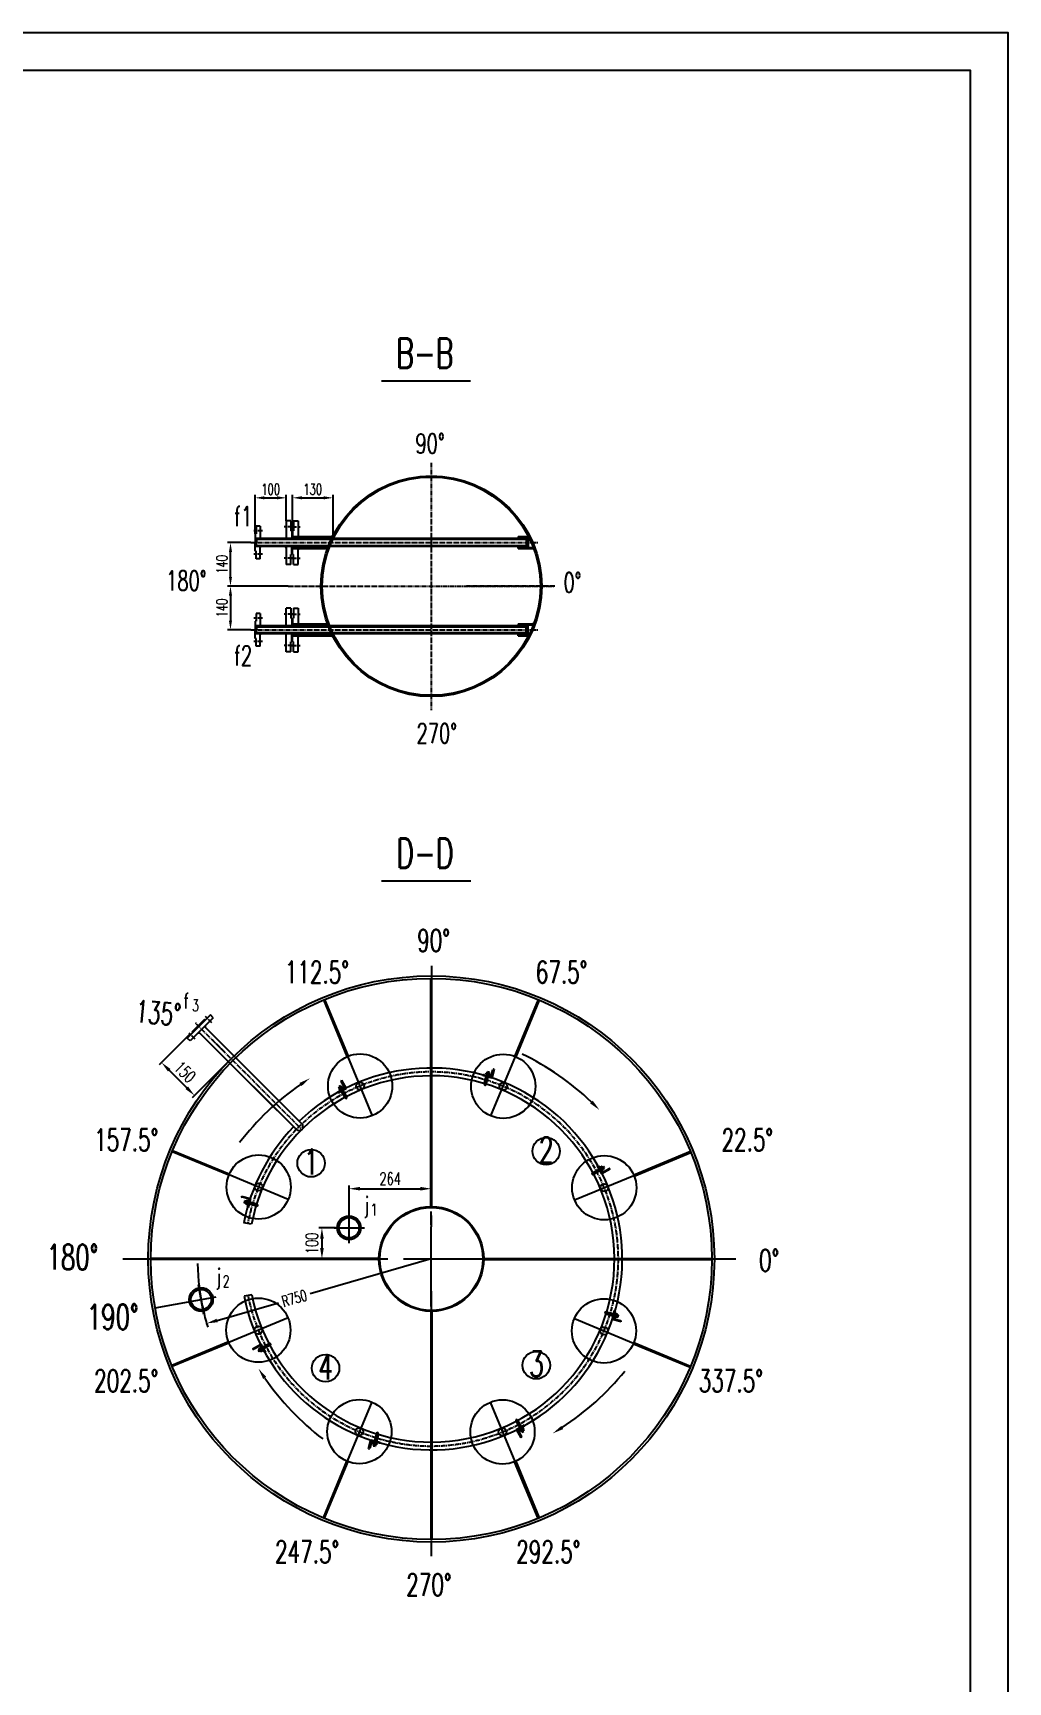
# Model space of a CAD drawing. Extents: x 0 to 10092, y 0 to 14268.
# Drawn here: x 6964 to 10092, y 8979 to 14268 of the extents above; entities that cross this region are included whole.
import ezdxf

# ---------------------------------------------------------------- set-up
doc = ezdxf.new("R2010")
doc.units = 0
doc.header["$LTSCALE"] = 20
doc.header["$PDMODE"] = 3
doc.linetypes.add('C2', pattern=[17, 14, -1, 1, -1])
doc.linetypes.add('CENTER2', pattern=[1.125, 0.75, -0.125, 0.125, -0.125])
doc.layers.get('0').update_dxf_attribs({"linetype": 'CONTINUOUS'})
doc.layers.get('DEFPOINTS').update_dxf_attribs({"linetype": 'CONTINUOUS'})
doc.layers.add('CENTER0', color=4, linetype='C2')
doc.layers.add('TXT', color=6, linetype='CONTINUOUS')
doc.styles.add('HZFSD', font='ROMANS', dxfattribs={"width": 0.6667, "bigfont": 'HZFSD'})
doc.dimstyles.new('ARROW', dxfattribs={"dimtxt": 3.5, "dimasz": 3, "dimexe": 1, "dimexo": 0, "dimgap": 1, "dimtad": 1, "dimdec": 1, "dimdsep": 46, "dimtxsty": 'HZFSD', "dimcen": 0, "dimclrd": 3, "dimclre": 3, "dimclrt": 6, "dimadec": 0, "dimazin": 0, "dimtfac": 0.514286, "dimtdec": 1, "dimtix": 1, "dimtofl": 0, "dimtmove": 2, "dimatfit": 3, "dimfxl": 0, "dimtolj": 1, "dimarcsym": 0})
doc.dimstyles.new('ARROW$0', dxfattribs={"dimtxt": 4, "dimasz": 3, "dimexe": 1, "dimexo": 1, "dimgap": 0, "dimtad": 1, "dimdec": 1, "dimzin": 0, "dimdsep": 46, "dimtxsty": 'HZFSD', "dimcen": 0, "dimclrd": 3, "dimclre": 3, "dimclrt": 6, "dimadec": 0, "dimazin": 0, "dimtfac": 0.5, "dimtdec": 1, "dimtix": 1, "dimtmove": 2, "dimatfit": 3, "dimfxl": 0, "dimtolj": 1, "dimtzin": 0, "dimarcsym": 0})

# ---------------------------------------------------------------- blocks, each defined once
blk = doc.blocks.new('*D93')
at = {"color": 3, "lineweight": -2}
for p, q in [((7676.5, 12661.5), (7676.5, 12787)), ((7706.5, 12777), (7746.5, 12777)), ((7776.5, 12703.5), (7776.5, 12787))]:
    blk.add_line(p, q, dxfattribs=at)
at = {"color": 3}
for points in [[(7706.5, 12782), (7706.5, 12772), (7676.5, 12777)], [(7746.5, 12782), (7746.5, 12772), (7776.5, 12777)]]:
    blk.add_solid(points, dxfattribs=at)
at = {"layer": 'DEFPOINTS', "color": 0}
for p in [(7776.5, 12777), (7776.5, 12703.5), (7676.5, 12661.5)]:
    blk.add_point(p, dxfattribs=at)
at = {"color": 6, "insert": (7726.5, 12804.5), "char_height": 35, "attachment_point": 5, "style": 'HZFSD'}
blk.add_mtext('\\A1;100', dxfattribs=at)
blk = doc.blocks.new('*D94')
at = {"color": 3, "lineweight": -2}
for p, q in [((7796.5, 12671.5), (7796.5, 12787)), ((7826.5, 12777), (7896.6, 12777)), ((7926.6, 12652.6), (7926.6, 12787))]:
    blk.add_line(p, q, dxfattribs=at)
at = {"color": 3}
for points in [[(7826.5, 12782), (7826.5, 12772), (7796.5, 12777)], [(7896.6, 12782), (7896.6, 12772), (7926.6, 12777)]]:
    blk.add_solid(points, dxfattribs=at)
at = {"layer": 'DEFPOINTS', "color": 0}
for p in [(7926.6, 12777), (7796.5, 12671.5), (7926.6, 12652.6)]:
    blk.add_point(p, dxfattribs=at)
at = {"color": 6, "insert": (7861.6, 12804.5), "char_height": 35, "attachment_point": 5, "style": 'HZFSD'}
blk.add_mtext('\\A1;130', dxfattribs=at)
blk = doc.blocks.new('*D95')
at = {"color": 3, "lineweight": -2}
for p, q in [((7782.6, 12493.5), (7587.6, 12493.5)), ((7597.6, 12463.5), (7597.6, 12383.5)), ((7663.1, 12353.5), (7587.6, 12353.5))]:
    blk.add_line(p, q, dxfattribs=at)
at = {"color": 3}
for points in [[(7592.6, 12463.5), (7602.6, 12463.5), (7597.6, 12493.5)], [(7592.6, 12383.5), (7602.6, 12383.5), (7597.6, 12353.5)]]:
    blk.add_solid(points, dxfattribs=at)
at = {"layer": 'DEFPOINTS', "color": 0}
for p in [(7782.6, 12493.5), (7597.6, 12353.5), (7663.1, 12353.5)]:
    blk.add_point(p, dxfattribs=at)
at = {"color": 6, "insert": (7570.1, 12423.5), "char_height": 35, "attachment_point": 5, "rotation": 90, "style": 'HZFSD'}
blk.add_mtext('\\A1;140', dxfattribs=at)
blk = doc.blocks.new('*D96')
at = {"color": 3, "lineweight": -2}
for p, q in [((7663.1, 12633.5), (7587.6, 12633.5)), ((7597.6, 12523.5), (7597.6, 12603.5)), ((7782.6, 12493.5), (7587.6, 12493.5))]:
    blk.add_line(p, q, dxfattribs=at)
at = {"color": 3}
for points in [[(7592.6, 12603.5), (7602.6, 12603.5), (7597.6, 12633.5)], [(7592.6, 12523.5), (7602.6, 12523.5), (7597.6, 12493.5)]]:
    blk.add_solid(points, dxfattribs=at)
at = {"layer": 'DEFPOINTS', "color": 0}
for p in [(7597.6, 12633.5), (7663.1, 12633.5), (7782.6, 12493.5)]:
    blk.add_point(p, dxfattribs=at)
at = {"color": 6, "insert": (7570.1, 12563.5), "char_height": 35, "attachment_point": 5, "rotation": 90, "style": 'HZFSD'}
blk.add_mtext('\\A1;140', dxfattribs=at)
blk = doc.blocks.new('A$C3BCD7A69')
at = {"color": 0}
for p, q in [((0, 30), (30, 30)), ((0, 30), (0, 30)), ((24, 27), (3, 27)), ((27, 3), (27, 24)), ((30, 30), (30, 0)), ((30, 0), (30, 0))]:
    blk.add_line(p, q, dxfattribs=at)
for centre, start, end in [((3, 30), 180, 270), ((24, 24), 0, 90), ((30, 3), 180, 270)]:
    blk.add_arc(centre, 3, start, end, dxfattribs=at)
blk = doc.blocks.new('A$C41EB2FBF')
for p, q in [((0, 11), (0.4, 11.8)), ((0, 11), (0, 0.7)), ((0, 0.7), (0.4, 0)), ((4.2, 11.8), (0.4, 11.8)), ((4.2, 0), (0.4, 0)), ((0.6, 8.9), (4.2, 8.9)), ((0.6, 2.9), (4.2, 2.9)), ((4.2, 11.8), (4.2, 0))]:
    blk.add_line(p, q)
for centre, radius, start, end in [((2.2, 10.4), 2.24, 141.5302, 221.9992), ((8.1, 5.9), 8.13, 158.3335, 201.6665), ((2.2, 1.4), 2.24, 138.0008, 218.4698)]:
    blk.add_arc(centre, radius, start, end)
at = {"layer": 'CENTER0'}
blk.add_line((0, 5.9), (4.2, 5.9), dxfattribs=at)
blk = doc.blocks.new('*D100')
at = {"color": 3, "lineweight": -2}
for p, q in [((7467.5, 11057), (7369.2, 10958.7)), ((7585, 10962.9), (7475, 10852.9)), ((7457.3, 10884.7), (7401, 10941))]:
    blk.add_line(p, q, dxfattribs=at)
at = {"color": 3}
for points in [[(7405.2, 10945.1), (7396.9, 10936.9), (7376.3, 10965.7)], [(7461.5, 10888.8), (7453.2, 10880.6), (7482.1, 10859.9)]]:
    blk.add_solid(points, dxfattribs=at)
at = {"layer": 'DEFPOINTS', "color": 0}
for p in [(7471.1, 11060.5), (7376.3, 10965.7), (7588.5, 10966.4)]:
    blk.add_point(p, dxfattribs=at)
at = {"color": 6, "insert": (7451.8, 10935.5), "char_height": 40, "attachment_point": 5, "rotation": 315, "style": 'HZFSD'}
blk.add_mtext('\\A1;150', dxfattribs=at)
blk = doc.blocks.new('*D110')
at = {"color": 3, "lineweight": -2}
for p, q in [((8241.9, 10335.7), (7853.4, 10224.2)), ((7554.6, 10138.4), (7751.3, 10194.9))]:
    blk.add_line(p, q, dxfattribs=at)
at = {"color": 3}
blk.add_solid([(7553, 10144), (7556.3, 10132.8), (7521, 10128.8)], dxfattribs=at)
at = {"layer": 'DEFPOINTS', "color": 0}
for p in [(8241.9, 10335.7), (7521, 10128.8)]:
    blk.add_point(p, dxfattribs=at)
at = {"color": 6, "insert": (7802.4, 10209.5), "char_height": 35, "attachment_point": 5, "rotation": 16.0117, "style": 'HZFSD'}
blk.add_mtext('\\A1;R750', dxfattribs=at)
blk = doc.blocks.new('*D111')
at = {"color": 3, "lineweight": -2}
for p, q in [((7977.9, 10478.7), (7977.9, 10571)), ((8012.9, 10561), (8206.9, 10561)), ((8241.9, 10505.7), (8241.9, 10571))]:
    blk.add_line(p, q, dxfattribs=at)
at = {"color": 3}
for points in [[(8012.9, 10566.8), (8012.9, 10555.2), (7977.9, 10561)], [(8206.9, 10566.8), (8206.9, 10555.2), (8241.9, 10561)]]:
    blk.add_solid(points, dxfattribs=at)
at = {"layer": 'DEFPOINTS', "color": 0}
for p in [(8241.9, 10561), (7977.9, 10473.7), (8241.9, 10500.7)]:
    blk.add_point(p, dxfattribs=at)
at = {"color": 6, "insert": (8109.9, 10593), "char_height": 40, "attachment_point": 5, "style": 'HZFSD'}
blk.add_mtext('\\A1;264', dxfattribs=at)
blk = doc.blocks.new('*D112')
at = {"color": 3, "lineweight": -2}
for p, q in [((7934.9, 10435.7), (7880.9, 10435.7)), ((7890.9, 10400.7), (7890.9, 10370.7)), ((7921.8, 10335.7), (7880.9, 10335.7))]:
    blk.add_line(p, q, dxfattribs=at)
at = {"color": 3}
for points in [[(7885.1, 10400.7), (7896.8, 10400.7), (7890.9, 10435.7)], [(7885.1, 10370.7), (7896.8, 10370.7), (7890.9, 10335.7)]]:
    blk.add_solid(points, dxfattribs=at)
at = {"layer": 'DEFPOINTS', "color": 0}
for p in [(7939.9, 10435.7), (7890.9, 10335.7), (7926.8, 10335.7)]:
    blk.add_point(p, dxfattribs=at)
at = {"color": 6, "insert": (7858.9, 10385.7), "char_height": 40, "attachment_point": 5, "rotation": 90, "style": 'HZFSD'}
blk.add_mtext('\\A1;100', dxfattribs=at)

msp = doc.modelspace()

# ---------------------------------------------------------------- hatches: boundary and pattern name
h = msp.add_hatch(color=256)
h.paths.add_polyline_path([(7926.18, 12657.08), (7926.18, 12652.51), (7921.61, 12652.51)])
h.paths.add_polyline_path([(7926.18, 12657.08), (7929.18, 12653.51), (7930.18, 12653.51), (7930.18, 12652.51), (7926.18, 12652.51)])
for points in [[(8551.85, 12655.52), (8548.84, 12652.51), (8553.51, 12652.51, 0.0034403)], [(8552.28, 12643.01), (8549.28, 12643.01), (8549.28, 12640.01)], [(8549.28, 12627.01), (8549.28, 12624.01), (8552.28, 12624.01)], [(8570.16, 12614.51), (8567.52, 12614.51), (8571.48, 12610.54, 0.004182)], [(8551.85, 12331.49), (8548.84, 12334.51), (8553.51, 12334.51, -0.0034403)], [(8549.28, 12360.01), (8549.28, 12363.01), (8552.28, 12363.01)], [(8552.28, 12344.01), (8549.28, 12344.01), (8549.28, 12347.01)], [(8570.16, 12372.51), (8567.52, 12372.51), (8571.48, 12376.48, -0.004182)]]:
    msp.add_hatch(color=256).paths.add_polyline_path(points)
h = msp.add_hatch(color=256)
h.paths.add_polyline_path([(7909.36, 12609.93), (7909.36, 12614.51), (7904.78, 12614.51)])
h.paths.add_polyline_path([(7909.36, 12609.93), (7912.36, 12613.51), (7913.36, 12613.51), (7913.36, 12614.51), (7909.36, 12614.51)])
h = msp.add_hatch(color=256)
h.paths.add_polyline_path([(7909.36, 12377.08), (7909.36, 12372.51), (7904.78, 12372.51)])
h.paths.add_polyline_path([(7909.36, 12377.08), (7912.36, 12373.51), (7913.36, 12373.51), (7913.36, 12372.51), (7909.36, 12372.51)])
h = msp.add_hatch(color=256)
h.paths.add_polyline_path([(7926.18, 12329.93), (7926.18, 12334.51), (7921.61, 12334.51)])
h.paths.add_polyline_path([(7926.18, 12329.93), (7929.18, 12333.51), (7930.18, 12333.51), (7930.18, 12334.51), (7926.18, 12334.51)])

# ---------------------------------------------------------------- linework, layer by layer
at = {"color": 6, "linetype": 'CENTER2'}
for p, q in [((8241.9, 12889.04), (8241.9, 12096.1)), ((7700.19, 12671.01), (7672.34, 12671.01)), ((7796.34, 12683.51), (7770.13, 12683.51)), ((7794.72, 12683.51), (7820.93, 12683.51)), ((7663.06, 12633.51), (8584.53, 12633.51)), ((7700.19, 12596.01), (7672.34, 12596.01)), ((7796.34, 12583.51), (7770.13, 12583.51)), ((7794.72, 12583.51), (7820.93, 12583.51)), ((7782.59, 12493.51), (8637.43, 12493.51)), ((8637.75, 12493.51), (8354.4, 12493.51)), ((8637.75, 12493.51), (8354.4, 12493.51)), ((7700.19, 12391.01), (7672.34, 12391.01)), ((7796.34, 12403.51), (7770.13, 12403.51)), ((7794.72, 12403.51), (7820.93, 12403.51)), ((7663.06, 12353.51), (8584.53, 12353.51)), ((7700.19, 12316.01), (7672.34, 12316.01)), ((7796.34, 12303.51), (7770.13, 12303.51)), ((7794.72, 12303.51), (7820.93, 12303.51)), ((7537.31, 11093.28), (7517.62, 11112.97)), ((7484.28, 11040.25), (7464.58, 11059.94)), ((7578.92, 10998.64), (7483.99, 11093.57)), ((7538.29, 11039.26), (7756.62, 10820.94)), ((7538.29, 11039.26), (7826.48, 10751.08)), ((8414.64, 10895.59), (8425.35, 10935.58)), ((7968.11, 10853.73), (7947.41, 10889.58)), ((8759.98, 10609.45), (8795.83, 10630.15)), ((7681.97, 10508.39), (7641.98, 10519.1)), ((8801.84, 10162.92), (8841.83, 10152.21)), ((7723.83, 10061.86), (7687.98, 10041.16)), ((8515.7, 9817.58), (8536.4, 9781.73)), ((8069.17, 9775.72), (8058.45, 9735.73))]:
    msp.add_line(p, q, dxfattribs=at)
at = {"color": 0}
for p, q in [((7776.53, 12703.51), (7776.53, 12646.01)), ((8520.3, 12652.51), (8520.3, 12646.01)), ((7776.53, 12621.01), (7776.53, 12563.51)), ((8520.3, 12614.51), (8520.3, 12621.01)), ((7776.53, 12366.01), (7776.53, 12423.51)), ((7776.53, 12283.51), (7776.53, 12341.01)), ((8520.3, 12372.51), (8520.3, 12366.01)), ((8520.3, 12334.51), (8520.3, 12341.01)), ((8411.74, 10896.36), (8422.45, 10936.36)), ((8417.53, 10894.8), (8428.25, 10934.8)), ((8428.25, 10934.8), (8422.45, 10936.36)), ((7950.01, 10891.08), (7944.81, 10888.08)), ((7965.52, 10852.22), (7944.81, 10888.08)), ((7970.71, 10855.22), (7950.01, 10891.08)), ((8758.47, 10612.04), (8794.33, 10632.75)), ((8797.33, 10627.55), (8794.33, 10632.75)), ((8761.47, 10606.85), (8797.33, 10627.55)), ((7642.76, 10522), (7641.2, 10516.21)), ((7681.2, 10505.49), (7641.2, 10516.21)), ((7682.75, 10511.28), (7642.76, 10522)), ((8801.05, 10160.03), (8841.05, 10149.31)), ((8802.61, 10165.82), (8842.6, 10155.1)), ((8841.05, 10149.31), (8842.6, 10155.1)), ((7722.34, 10064.46), (7686.48, 10043.76)), ((7725.34, 10059.27), (7689.48, 10038.56)), ((7686.48, 10043.76), (7689.48, 10038.56)), ((8513.09, 9816.09), (8533.8, 9780.23)), ((8518.29, 9819.09), (8538.99, 9783.23)), ((8066.27, 9776.51), (8055.56, 9736.51)), ((8055.56, 9736.51), (8061.35, 9734.95)), ((8072.07, 9774.95), (8061.35, 9734.95)), ((8533.8, 9780.23), (8538.99, 9783.23))]:
    msp.add_line(p, q, dxfattribs=at)
for p, q in [((7791.53, 12703.51), (7776.53, 12703.51)), ((7791.53, 12703.51), (7791.53, 12671.51)), ((7799.53, 12703.51), (7814.53, 12703.51)), ((7799.53, 12703.51), (7799.53, 12671.51)), ((7814.53, 12703.51), (7814.53, 12652.51)), ((7676.53, 12661.51), (7676.53, 12633.51)), ((7679.53, 12661.51), (7676.53, 12661.51)), ((8552.28, 12646.01), (7676.53, 12646.01)), ((7677.53, 12646.01), (7680.53, 12643.01)), ((7677.53, 12646.01), (7680.53, 12643.01)), ((7692.53, 12686.01), (7679.53, 12686.01)), ((7679.53, 12686.01), (7679.53, 12661.51)), ((7680.53, 12646.01), (7680.53, 12633.51)), ((7680.53, 12646.01), (7680.53, 12633.51)), ((8552.28, 12643.01), (7680.53, 12643.01)), ((7692.53, 12686.01), (7692.53, 12646.01)), ((7692.53, 12649.17), (7695.69, 12646.01)), ((7692.53, 12649.17), (7695.69, 12646.01)), ((7772.62, 12646.06), (7776.53, 12649.97)), ((7772.62, 12646.06), (7776.53, 12649.97)), ((7794.53, 12671.51), (7791.53, 12671.51)), ((7794.53, 12671.51), (7794.53, 12646.01)), ((7798.44, 12646.01), (7794.53, 12649.92)), ((7798.44, 12646.01), (7794.53, 12649.92)), ((7796.53, 12671.51), (7799.53, 12671.51)), ((7796.53, 12671.51), (7796.53, 12646.01)), ((7796.53, 12652.51), (7930.16, 12652.51)), ((7796.53, 12652.51), (7930.18, 12652.51)), ((7800.53, 12649.01), (7797.03, 12652.51)), ((7800.53, 12649.01), (7797.03, 12652.51)), ((7800.53, 12652.51), (7800.53, 12646.01)), ((7800.53, 12652.51), (7800.53, 12646.01)), ((7800.53, 12649.01), (7928.3, 12649.01)), ((7818.44, 12652.51), (7814.53, 12656.42)), ((7818.44, 12652.51), (7814.53, 12656.42)), ((7926.18, 12657.08), (7921.61, 12652.51)), ((7929.18, 12653.51), (7926.18, 12657.08)), ((7929.18, 12653.51), (7930.18, 12653.51)), ((8520.3, 12652.51), (8553.7, 12652.51)), ((8520.3, 12649.51), (8555.21, 12649.51)), ((8546.28, 12643.01), (8546.28, 12624.01)), ((8548.84, 12652.51), (8551.85, 12655.52)), ((8549.28, 12640.01), (8552.28, 12643.01)), ((8549.28, 12643.01), (8549.28, 12624.01)), ((8552.28, 12646.01), (8552.28, 12621.01)), ((7676.53, 12605.51), (7676.53, 12633.51)), ((8552.28, 12621.01), (7676.53, 12621.01)), ((7679.53, 12605.51), (7676.53, 12605.51)), ((7677.53, 12621.01), (7680.53, 12624.01)), ((7677.53, 12621.01), (7680.53, 12624.01)), ((7679.53, 12581.01), (7679.53, 12605.51)), ((7680.53, 12621.01), (7680.53, 12633.51)), ((7680.53, 12621.01), (7680.53, 12633.51)), ((7680.53, 12624.01), (8552.28, 12624.01)), ((7692.53, 12617.85), (7695.69, 12621.01)), ((7692.53, 12581.01), (7692.53, 12621.01)), ((7692.53, 12617.85), (7695.69, 12621.01)), ((7772.62, 12620.96), (7776.53, 12617.05)), ((7772.62, 12620.96), (7776.53, 12617.05)), ((7791.53, 12563.51), (7791.53, 12595.51)), ((7794.53, 12595.51), (7791.53, 12595.51)), ((7794.53, 12595.51), (7794.53, 12621.01)), ((7796.53, 12595.51), (7796.53, 12621.01)), ((7796.53, 12614.51), (7913.5, 12614.51)), ((7796.53, 12614.51), (7913.36, 12614.51)), ((7796.53, 12595.51), (7799.53, 12595.51)), ((7800.53, 12618.01), (7797.03, 12614.51)), ((7800.53, 12618.01), (7797.03, 12614.51)), ((7799.53, 12563.51), (7799.53, 12595.51)), ((7800.53, 12614.51), (7800.53, 12621.01)), ((7800.53, 12614.51), (7800.53, 12621.01)), ((7800.53, 12618.01), (7914.73, 12618.01)), ((7818.44, 12614.51), (7814.53, 12610.6)), ((7814.53, 12563.51), (7814.53, 12614.51)), ((7818.44, 12614.51), (7814.53, 12610.6)), ((7909.36, 12609.93), (7904.78, 12614.51)), ((7912.36, 12613.51), (7909.36, 12609.93)), ((7912.36, 12613.51), (7913.36, 12613.51)), ((8520.3, 12617.51), (8569.2, 12617.51)), ((8520.3, 12614.51), (8570.32, 12614.51)), ((8549.28, 12627.01), (8552.28, 12624.01)), ((8567.52, 12614.51), (8571.48, 12610.54)), ((7692.53, 12581.01), (7679.53, 12581.01)), ((7791.53, 12563.51), (7776.53, 12563.51)), ((7799.53, 12563.51), (7814.53, 12563.51)), ((7679.53, 12381.51), (7676.53, 12381.51)), ((7676.53, 12381.51), (7676.53, 12353.51)), ((7679.53, 12406.01), (7679.53, 12381.51)), ((7692.53, 12406.01), (7679.53, 12406.01)), ((7692.53, 12406.01), (7692.53, 12366.01)), ((7791.53, 12423.51), (7776.53, 12423.51)), ((7791.53, 12423.51), (7791.53, 12391.51)), ((7794.53, 12391.51), (7791.53, 12391.51)), ((7794.53, 12391.51), (7794.53, 12366.01)), ((7796.53, 12391.51), (7799.53, 12391.51)), ((7796.53, 12391.51), (7796.53, 12366.01)), ((7799.53, 12423.51), (7799.53, 12391.51)), ((7799.53, 12423.51), (7814.53, 12423.51)), ((7814.53, 12423.51), (7814.53, 12372.51)), ((7909.36, 12377.08), (7904.78, 12372.51)), ((7912.36, 12373.51), (7909.36, 12377.08)), ((8552.28, 12366.01), (7676.53, 12366.01)), ((7676.53, 12325.51), (7676.53, 12353.51)), ((8552.28, 12341.01), (7676.53, 12341.01)), ((7679.53, 12325.51), (7676.53, 12325.51)), ((7677.53, 12366.01), (7680.53, 12363.01)), ((7677.53, 12366.01), (7680.53, 12363.01)), ((7677.53, 12341.01), (7680.53, 12344.01)), ((7677.53, 12341.01), (7680.53, 12344.01)), ((7679.53, 12301.01), (7679.53, 12325.51)), ((7680.53, 12366.01), (7680.53, 12353.51)), ((7680.53, 12366.01), (7680.53, 12353.51)), ((7680.53, 12363.01), (8552.28, 12363.01)), ((7680.53, 12341.01), (7680.53, 12353.51)), ((7680.53, 12341.01), (7680.53, 12353.51)), ((8552.28, 12344.01), (7680.53, 12344.01)), ((7692.53, 12369.17), (7695.69, 12366.01)), ((7692.53, 12369.17), (7695.69, 12366.01)), ((7692.53, 12337.85), (7695.69, 12341.01)), ((7692.53, 12301.01), (7692.53, 12341.01)), ((7692.53, 12337.85), (7695.69, 12341.01)), ((7772.62, 12366.06), (7776.53, 12369.97)), ((7772.62, 12366.06), (7776.53, 12369.97)), ((7772.62, 12340.96), (7776.53, 12337.05)), ((7772.62, 12340.96), (7776.53, 12337.05)), ((7798.44, 12341.01), (7794.53, 12337.1)), ((7794.53, 12315.51), (7794.53, 12341.01)), ((7798.44, 12341.01), (7794.53, 12337.1)), ((7796.53, 12372.51), (7913.36, 12372.51)), ((7796.53, 12372.51), (7913.5, 12372.51)), ((7796.53, 12315.51), (7796.53, 12341.01)), ((7796.53, 12334.51), (7930.18, 12334.51)), ((7796.53, 12334.51), (7930.16, 12334.51)), ((7800.53, 12369.01), (7797.03, 12372.51)), ((7800.53, 12369.01), (7797.03, 12372.51)), ((7800.53, 12338.01), (7797.03, 12334.51)), ((7800.53, 12338.01), (7797.03, 12334.51)), ((7800.53, 12372.51), (7800.53, 12366.01)), ((7800.53, 12372.51), (7800.53, 12366.01)), ((7800.53, 12369.01), (7914.73, 12369.01)), ((7800.53, 12334.51), (7800.53, 12341.01)), ((7800.53, 12334.51), (7800.53, 12341.01)), ((7800.53, 12338.01), (7928.3, 12338.01)), ((7818.44, 12372.51), (7814.53, 12376.42)), ((7818.44, 12372.51), (7814.53, 12376.42)), ((7818.44, 12334.51), (7814.53, 12330.6)), ((7818.44, 12334.51), (7814.53, 12330.6)), ((7814.53, 12283.51), (7814.53, 12334.51)), ((7912.36, 12373.51), (7913.36, 12373.51)), ((7926.18, 12329.93), (7921.61, 12334.51)), ((7929.18, 12333.51), (7926.18, 12329.93)), ((7929.18, 12333.51), (7930.18, 12333.51)), ((8520.3, 12372.51), (8570.32, 12372.51)), ((8520.3, 12369.51), (8569.2, 12369.51)), ((8520.3, 12337.51), (8555.21, 12337.51)), ((8520.3, 12334.51), (8553.7, 12334.51)), ((8546.28, 12344.01), (8546.28, 12363.01)), ((8548.84, 12334.51), (8551.85, 12331.49)), ((8549.28, 12360.01), (8552.28, 12363.01)), ((8549.28, 12344.01), (8549.28, 12363.01)), ((8549.28, 12347.01), (8552.28, 12344.01)), ((8552.28, 12341.01), (8552.28, 12366.01)), ((8567.52, 12372.51), (8571.48, 12376.48)), ((7692.53, 12301.01), (7679.53, 12301.01)), ((7791.53, 12283.51), (7776.53, 12283.51)), ((7794.53, 12315.51), (7791.53, 12315.51)), ((7791.53, 12283.51), (7791.53, 12315.51)), ((7796.53, 12315.51), (7799.53, 12315.51)), ((7799.53, 12283.51), (7799.53, 12315.51)), ((7799.53, 12283.51), (7814.53, 12283.51)), ((8239.9, 10503.64), (8239.9, 11235.65)), ((8243.9, 10503.64), (8243.9, 11235.65)), ((7972.17, 10984.83), (7896.63, 11166.79)), ((7975.87, 10986.36), (7900.33, 11168.32)), ((8510.21, 10985.42), (8585.46, 11167.5)), ((8513.91, 10983.89), (8589.16, 11165.96)), ((7533.31, 11118.5), (7459.06, 11044.25)), ((7542.5, 11109.3), (7468.25, 11035.06)), ((7542.5, 11109.3), (7533.31, 11118.5)), ((7474.26, 11063.7), (7494.06, 11083.5)), ((7476.38, 11061.58), (7474.26, 11063.7)), ((7513.86, 11103.29), (7494.06, 11083.5)), ((7494.3, 11061.11), (7498.77, 11061.11)), ((7570.08, 10989.8), (7496.54, 11063.34)), ((7515.98, 11101.17), (7513.86, 11103.29)), ((7587.75, 11007.48), (7514.22, 11081.02)), ((7516.45, 11083.26), (7516.45, 11078.79)), ((7468.25, 11035.06), (7459.06, 11044.25)), ((7529.46, 11030.43), (7747.78, 10812.1)), ((7529.46, 11030.43), (7808.89, 10750.99)), ((7547.13, 11048.1), (7765.46, 10829.78)), ((7547.13, 11048.1), (7826.57, 10768.67)), ((7592.14, 10603.96), (7410.06, 10679.22)), ((7593.67, 10607.66), (7411.59, 10682.91)), ((8891.08, 10605.39), (9073.04, 10680.92)), ((8892.61, 10601.69), (9074.57, 10677.23)), ((7665.04, 10446.95), (7640.49, 10451.68)), ((8073.91, 10337.65), (7341.91, 10337.65)), ((8073.91, 10333.65), (7341.91, 10333.65)), ((8409.89, 10337.65), (9141.9, 10337.65)), ((8409.89, 10333.65), (9141.9, 10333.65)), ((7665.7, 10220.99), (7641.18, 10216.11)), ((8239.9, 10167.67), (8239.9, 9435.66)), ((8243.9, 10167.67), (8243.9, 9435.66)), ((7591.2, 10069.62), (7409.24, 9994.08)), ((7592.73, 10065.92), (7410.77, 9990.39)), ((8890.14, 10063.65), (9072.21, 9988.4)), ((8891.67, 10067.35), (9073.75, 9992.09)), ((7969.9, 9687.42), (7894.65, 9505.35)), ((7973.6, 9685.89), (7898.34, 9503.81)), ((8507.94, 9684.95), (8583.47, 9502.99)), ((8585.46, 9503.81), (8510.07, 9685.82)), ((8511.63, 9686.48), (8587.17, 9504.52)), ((8589.16, 9505.35), (8513.74, 9687.43))]:
    msp.add_line(p, q)
for centre, radius in [((8241.9, 12493.51), 354), ((8241.9, 12493.51), 350), ((8241.9, 10335.65), 908), ((8241.9, 10335.65), 900), ((8013.43, 10890.45), 12.5), ((8472.65, 10889.51), 12.5), ((7688.05, 10566.4), 103), ((7688.05, 10566.4), 12.5), ((8796.7, 10564.13), 12.5), ((8241.9, 10335.65), 168), ((8241.9, 10335.65), 165), ((7687.11, 10107.18), 12.5), ((8795.76, 10104.91), 12.5), ((8011.16, 9781.8), 12.5), ((8470.38, 9780.86), 12.5)]:
    msp.add_circle(centre, radius)
at = {"linetype": 'ByBlock'}
for centre, radius in [((8013.43, 10890.45), 103), ((8472.65, 10889.51), 103), ((8796.7, 10564.13), 103), ((7977.9, 10435.65), 38), ((7977.9, 10435.65), 32.5), ((7503.3, 10205.42), 38), ((7503.3, 10205.42), 32.5), ((7687.11, 10107.18), 103), ((8795.76, 10104.91), 103), ((8011.16, 9781.8), 103), ((8470.38, 9780.86), 103)]:
    msp.add_circle(centre, radius, dxfattribs=at)
at = {"color": 3, "linetype": 'ByBlock'}
for centre, start, end in [((8147.13, 10197.82), 46.48105, 64.06009), ((8326.98, 10169.61), 124.83373, 142.41278), ((8432.95, 10458.7), 214.83373, 232.41278), ((8177.27, 10534.29), 303.25094, 320.82999)]:
    msp.add_arc(centre, 883.9, start, end, dxfattribs=at)
for centre, radius, start, end in [((8241.9, 10335.65), 612.5, 191.25497, 133.83062), ((8241.9, 10335.65), 587.5, 191.25497, 169.08031), ((8241.9, 10335.65), 612.5, 136.16938, 169.08031), ((7817.64, 10759.92), 12.5, 225.59687, 44.40313)]:
    msp.add_arc(centre, radius, start, end)
at = {"color": 6, "linetype": 'CENTER2'}
msp.add_arc((8241.9, 10335.65), 600, 191.25497, 169.08031, dxfattribs=at)
at = {"color": 0}
for centre, start, end in [((8414.64, 10895.59), 165.18582, 344.81418), ((7968.11, 10853.73), 210.18582, 29.81418), ((8759.98, 10609.45), 120.18582, 299.81418), ((7681.97, 10508.39), 255.18582, 74.81418), ((8801.84, 10162.92), 75.18582, 254.81418), ((7723.83, 10061.86), 300.18582, 119.81418), ((8515.7, 9817.58), 30.18582, 209.81418), ((8069.17, 9775.72), 345.18582, 164.81418)]:
    msp.add_arc(centre, 3, start, end, dxfattribs=at)
for points in [[(7677.53, 12646.01), (7680.53, 12646.01), (7680.53, 12643.01)], [(7677.53, 12646.01), (7680.53, 12646.01), (7680.53, 12643.01)], [(7692.53, 12649.17), (7695.69, 12646.01), (7692.53, 12646.01)], [(7692.53, 12649.17), (7695.69, 12646.01), (7692.53, 12646.01)], [(7776.53, 12646.06), (7776.53, 12649.97), (7772.62, 12646.06)], [(7776.53, 12646.06), (7776.53, 12649.97), (7772.62, 12646.06)], [(7794.53, 12646.01), (7794.53, 12649.92), (7798.44, 12646.01)], [(7794.53, 12646.01), (7794.53, 12649.92), (7798.44, 12646.01)], [(7800.53, 12652.51), (7797.03, 12652.51), (7800.53, 12649.01)], [(7800.53, 12652.51), (7797.03, 12652.51), (7800.53, 12649.01)], [(7814.53, 12652.51), (7814.53, 12656.42), (7818.44, 12652.51)], [(7814.53, 12652.51), (7814.53, 12656.42), (7818.44, 12652.51)], [(7677.53, 12621.01), (7680.53, 12621.01), (7680.53, 12624.01)], [(7677.53, 12621.01), (7680.53, 12621.01), (7680.53, 12624.01)], [(7692.53, 12617.85), (7695.69, 12621.01), (7692.53, 12621.01)], [(7692.53, 12617.85), (7695.69, 12621.01), (7692.53, 12621.01)], [(7776.53, 12620.96), (7776.53, 12617.05), (7772.62, 12620.96)], [(7776.53, 12620.96), (7776.53, 12617.05), (7772.62, 12620.96)], [(7794.53, 12621.01), (7794.53, 12617.1), (7798.44, 12621.01)], [(7794.53, 12621.01), (7794.53, 12617.1), (7798.44, 12621.01)], [(7800.53, 12614.51), (7797.03, 12614.51), (7800.53, 12618.01)], [(7800.53, 12614.51), (7797.03, 12614.51), (7800.53, 12618.01)], [(7814.53, 12614.51), (7814.53, 12610.6), (7818.44, 12614.51)], [(7814.53, 12614.51), (7814.53, 12610.6), (7818.44, 12614.51)], [(7677.53, 12366.01), (7680.53, 12366.01), (7680.53, 12363.01)], [(7677.53, 12366.01), (7680.53, 12366.01), (7680.53, 12363.01)], [(7677.53, 12341.01), (7680.53, 12341.01), (7680.53, 12344.01)], [(7677.53, 12341.01), (7680.53, 12341.01), (7680.53, 12344.01)], [(7692.53, 12369.17), (7695.69, 12366.01), (7692.53, 12366.01)], [(7692.53, 12369.17), (7695.69, 12366.01), (7692.53, 12366.01)], [(7692.53, 12337.85), (7695.69, 12341.01), (7692.53, 12341.01)], [(7692.53, 12337.85), (7695.69, 12341.01), (7692.53, 12341.01)], [(7776.53, 12366.06), (7776.53, 12369.97), (7772.62, 12366.06)], [(7776.53, 12366.06), (7776.53, 12369.97), (7772.62, 12366.06)], [(7776.53, 12340.96), (7776.53, 12337.05), (7772.62, 12340.96)], [(7776.53, 12340.96), (7776.53, 12337.05), (7772.62, 12340.96)], [(7794.53, 12366.01), (7794.53, 12369.92), (7798.44, 12366.01)], [(7794.53, 12366.01), (7794.53, 12369.92), (7798.44, 12366.01)], [(7794.53, 12341.01), (7794.53, 12337.1), (7798.44, 12341.01)], [(7794.53, 12341.01), (7794.53, 12337.1), (7798.44, 12341.01)], [(7800.53, 12372.51), (7797.03, 12372.51), (7800.53, 12369.01)], [(7800.53, 12372.51), (7797.03, 12372.51), (7800.53, 12369.01)], [(7800.53, 12334.51), (7797.03, 12334.51), (7800.53, 12338.01)], [(7800.53, 12334.51), (7797.03, 12334.51), (7800.53, 12338.01)], [(7814.53, 12372.51), (7814.53, 12376.42), (7818.44, 12372.51)], [(7814.53, 12372.51), (7814.53, 12376.42), (7818.44, 12372.51)], [(7814.53, 12334.51), (7814.53, 12330.6), (7818.44, 12334.51)], [(7814.53, 12334.51), (7814.53, 12330.6), (7818.44, 12334.51)], [(7494.3, 11061.11), (7498.77, 11061.11), (7496.54, 11063.34)], [(7516.45, 11083.26), (7516.45, 11078.79), (7514.22, 11081.02)]]:
    msp.add_solid(points)
at = {"color": 3, "linetype": 'ByBlock'}
for points in [[(7818.77, 10900.12), (7825.43, 10890.14), (7852.06, 10915.09)], [(8760, 10843.04), (8751.56, 10834.51), (8781.37, 10813.46)], [(7702.44, 9950.49), (7712.43, 9957.14), (7687.48, 9983.78)], [(8665.11, 9790.02), (8658.74, 9800.19), (8631.42, 9775.99)]]:
    msp.add_solid(points, dxfattribs=at)
at = {"layer": 'TXT'}
for p, q in [((8081.63, 13152.33), (8367.97, 13152.33)), ((8081.99, 11548.47), (8368.33, 11548.47))]:
    msp.add_line(p, q, dxfattribs=at)
at = {"layer": 'TXT', "color": 4, "linetype": 'CENTER2', "ltscale": 20}
for p, q in [((8242.28, 11275.49), (8241.9, 10438.65)), ((8052.65, 10795.21), (7974.21, 10985.69)), ((8433.04, 10794.43), (8512.26, 10984.59)), ((7783.13, 10526.79), (7592.97, 10606.01)), ((8701.46, 10524.91), (8891.94, 10603.35)), ((7977.9, 10386.82), (7977.9, 10483.82)), ((8241.9, 10444.86), (8241.9, 10487.65)), ((7930.2, 10435.65), (8027.2, 10435.65)), ((8241.9, 10183.65), (8241.9, 10438.65)), ((7252.67, 10335.65), (9218.38, 10335.65)), ((7355.58, 10179.37), (7551.85, 10213.98)), ((7511.78, 10157.33), (7494.93, 10252.85)), ((8241.9, 10232.65), (8241.53, 9354.49)), ((7782.35, 10146.4), (7591.87, 10067.96)), ((8700.68, 10144.52), (8890.84, 10065.3)), ((8050.77, 9876.88), (7971.55, 9686.72)), ((8431.16, 9876.1), (8509.6, 9685.62))]:
    msp.add_line(p, q, dxfattribs=at)
at = {"layer": 'TXT'}
msp.add_lwpolyline([(0, 0), (10092, 0), (10092, 14268), (0, 14268)], close=True, dxfattribs=at)
msp.add_lwpolyline([(0, 0), (10092, 0), (10092, 14268), (0, 14268)], close=True, dxfattribs=at)
at = {"layer": 'TXT', "color": 0}
msp.add_lwpolyline([(300, 120), (9972, 120), (9972, 14148), (300, 14148)], close=True, dxfattribs=at)
at = {"layer": 'TXT'}
for centre in [(7856.04, 10642.72), (8610.25, 10681.26), (7902.62, 9985.48), (8578.67, 9994.72)]:
    msp.add_circle(centre, 44, dxfattribs=at)
at = {"layer": 'TXT', "color": 4, "linetype": 'CENTER2', "ltscale": 20}
msp.add_arc((8241.9, 10335.65), 750, 181.10639, 196.97985, dxfattribs=at)

# ---------------------------------------------------------------- block references
at = {"color": 0}
for name, p, rotation in [('A$C3BCD7A69', (8414.38, 10952.6), 255.0000000000552), ('A$C3BCD7A69', (7927.62, 10893.86), 300.0000000000552), ('A$C41EB2FBF', (8417.28, 10928.22), 255.0000000000552), ('A$C41EB2FBF', (8418.37, 10932.27), 255.0000000000552), ('A$C41EB2FBF', (7944.81, 10882.31), 300.0000000000552), ('A$C41EB2FBF', (7946.91, 10878.67), 300.0000000000552), ('A$C3BCD7A69', (8800.11, 10649.94), 210.0000000000552), ('A$C41EB2FBF', (8788.56, 10632.75), 210.0000000000552), ('A$C41EB2FBF', (8784.92, 10630.65), 210.0000000000552), ('A$C3BCD7A69', (7624.96, 10508.13), 345.0000000000553), ('A$C41EB2FBF', (7645.28, 10512.12), 345.0000000000553), ('A$C41EB2FBF', (7649.34, 10511.03), 345.0000000000553), ('A$C3BCD7A69', (8858.85, 10163.18), 165.0000000000552), ('A$C41EB2FBF', (8834.47, 10160.28), 165.0000000000552), ('A$C41EB2FBF', (8838.52, 10159.19), 165.0000000000552), ('A$C3BCD7A69', (7683.7, 10021.37), 30.00000000005521), ('A$C41EB2FBF', (7695.25, 10038.56), 30.00000000005521), ('A$C41EB2FBF', (7698.89, 10040.66), 30.00000000005521), ('A$C3BCD7A69', (8556.19, 9777.45), 120.0000000000552), ('A$C41EB2FBF', (8536.9, 9792.64), 120.0000000000552), ('A$C41EB2FBF', (8539, 9789), 120.0000000000552), ('A$C3BCD7A69', (8069.42, 9718.71), 75.00000000005521), ('A$C41EB2FBF', (8065.44, 9739.04), 75.00000000005521), ('A$C41EB2FBF', (8066.52, 9743.09), 75.00000000005521)]:
    msp.add_blockref(name, p, dxfattribs=dict(at, rotation=rotation))

# ---------------------------------------------------------------- texts
at = {"layer": 'TXT', "style": 'HZFSD', "width": 0.6667}
for s, height, p in [('B-B', 94.5, (8129.31, 13193.88)), ('90%%D', 63, (8190.86, 12919.72)), ('f1', 63, (7609.22, 12685.9)), ('180%%D', 63, (7391.01, 12479.92)), ('0%%D', 63, (8665.83, 12473.98)), ('f2', 63, (7609.22, 12239.05)), ('270%%D', 63, (8194.49, 11990.24)), ('D-D', 94.5, (8129.68, 11590.03)), ('90%%D', 70.56, (8196.52, 11322.15)), ('112.5%%D', 70.56, (7771.84, 11220.4)), ('67.5%%D', 70.56, (8576.93, 11220.4)), ('f', 49.48, (7447.65, 11138.94)), ('3', 37.8, (7474.19, 11130.15)), ('157.5%%D', 70.56, (7160.19, 10682.42)), ('22.5%%D', 70.56, (9172.9, 10682.42)), ('1', 81.31, (7833.3, 10606.37)), ('2', 81.31, (8587.51, 10644.91)), ('180%%D', 80.64, (7007.56, 10301.49)), ('0%%D', 70.56, (9293.14, 10295.91)), ('190%%D', 80.64, (7136.67, 10109.38)), ('4', 81.31, (7879.87, 9949.13)), ('3', 81.31, (8555.93, 9958.37)), ('202.5%%D', 70.56, (7160.19, 9909.4)), ('337.5%%D', 70.56, (9099.71, 9909.4)), ('247.5%%D', 70.56, (7740.48, 9360.98)), ('292.5%%D', 70.56, (8514.19, 9360.98)), ('270%%D', 70.56, (8161.37, 9255.4))]:
    msp.add_text(s, height=height, dxfattribs=at).set_placement(p)
for s, height, rotation, p in [('135%%D', 70.56, 355, (7290.44, 11095.55)), ('j', 49.48, 360, (8027.08, 10485.32)), ('1', 37.8, 360, (8047.18, 10475.15)), ('j', 49.48, 360, (7552.47, 10255.09)), ('2', 37.8, 360, (7572.57, 10244.92))]:
    msp.add_text(s, height=height, rotation=rotation, dxfattribs=at).set_placement(p)

# ---------------------------------------------------------------- dimensions: what is measured, and where the dimension line sits
for base, p1, p2, dimstyle, override, picture, middle in [((7776.53, 12776.99), (7676.53, 12661.51), (7776.53, 12703.51), 'ARROW', {"dimscale": 10, "dimtoh": 1, "dimdec": 0, "dimtfac": 0.5143, "dimtdec": 0, "dimtix": 0, "dimatfit": 0}, '*D93', (7726.53, 12804.49)), ((7926.61, 12776.99), (7796.53, 12671.51), (7926.61, 12652.61), 'ARROW', {"dimscale": 10, "dimtoh": 1, "dimdec": 0, "dimtfac": 0.5143, "dimtdec": 0, "dimtix": 0, "dimatfit": 0}, '*D94', (7861.57, 12804.49)), ((8241.93, 10561), (7977.9, 10473.65), (8241.93, 10500.65), 'ARROW$0', {"dimscale": 10, "dimasz": 3.5, "dimexo": 0.5, "dimgap": 1.2, "dimdec": 0, "dimzin": 1, "dimtfac": 0.5143, "dimtdec": 0}, '*D111', (8109.92, 10593))]:
    dim = msp.add_linear_dim(base=base, p1=p1, p2=p2, dimstyle=dimstyle, override=override)
    dim.commit()
    dim.dimension.update_dxf_attribs({"geometry": picture, "text_midpoint": middle})
for base, p1, p2, dimstyle, override, picture, middle in [((7597.56, 12633.51), (7782.59, 12493.51), (7663.06, 12633.51), 'ARROW', {"dimscale": 10, "dimdec": 0, "dimtfac": 0.5143, "dimtdec": 0}, '*D96', (7570.06, 12563.51)), ((7597.56, 12353.51), (7782.59, 12493.51), (7663.06, 12353.51), 'ARROW', {"dimscale": 10, "dimdec": 0, "dimtfac": 0.5143, "dimtdec": 0}, '*D95', (7570.06, 12423.51)), ((7890.92, 10335.65), (7939.9, 10435.65), (7926.85, 10335.65), 'ARROW$0', {"dimscale": 10, "dimasz": 3.5, "dimexo": 0.5, "dimgap": 1.2, "dimdec": 0, "dimzin": 1, "dimtfac": 0.5143, "dimtdec": 0}, '*D112', (7858.92, 10385.65))]:
    dim = msp.add_linear_dim(base=base, p1=p1, p2=p2, angle=90, dimstyle=dimstyle, override=override)
    dim.commit()
    dim.dimension.update_dxf_attribs({"geometry": picture, "text_midpoint": middle})
at = {"color": 6}
dim = msp.add_linear_dim(base=(7376.29, 10965.72), p1=(7588.54, 10966.39), p2=(7471.08, 11060.51), angle=315, dimstyle='ARROW$0', override={"dimscale": 10, "dimasz": 3.5, "dimexo": 0.5, "dimgap": 1.2, "dimdec": 0, "dimzin": 1, "dimtfac": 0.5143, "dimtdec": 0}, dxfattribs=at)
dim.commit()
dim.dimension.update_dxf_attribs({"geometry": '*D100', "text_midpoint": (7451.81, 10935.46)})
dim = msp.add_radius_dim(center=(8241.9, 10335.65), mpoint=(7521, 10128.78), dimstyle='ARROW', override={"dimscale": 10, "dimasz": 3.5, "dimexo": 0.5, "dimgap": 1.2, "dimdec": 0, "dimzin": 1, "dimtfac": 0.5143, "dimtdec": 0})
dim.commit()
dim.dimension.update_dxf_attribs({"geometry": '*D110', "text_midpoint": (7802.36, 10209.52), "dimtype": 164})

doc.saveas('drawing.dxf')
